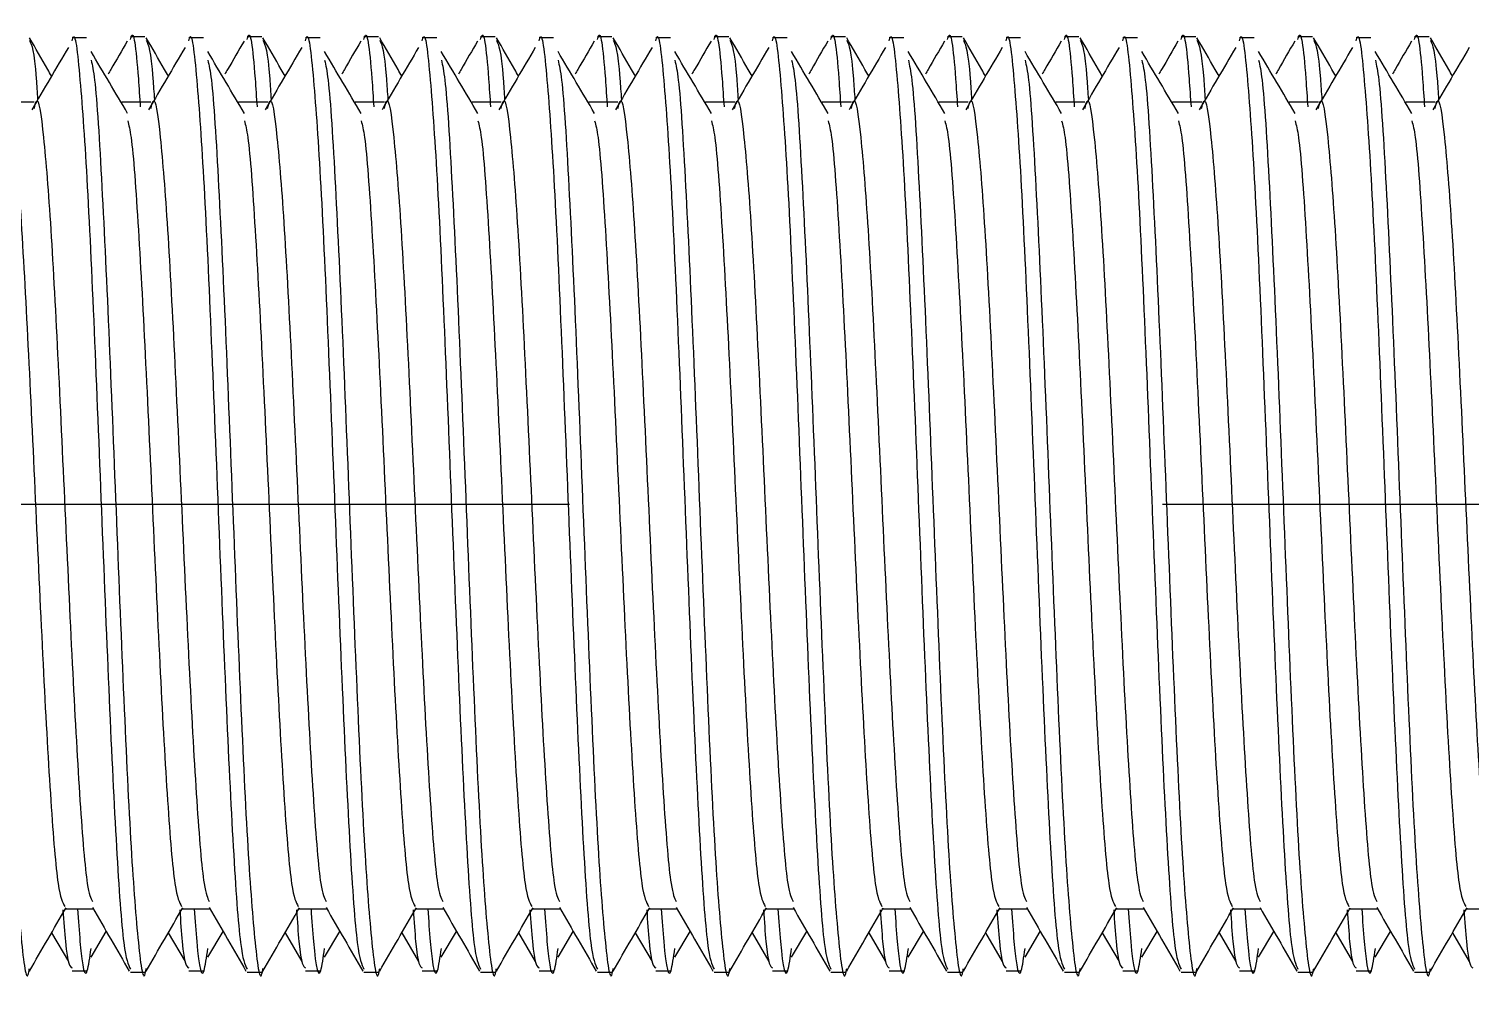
# Model space of a CAD drawing. Header units: millimetres. Extents: x -473 to 6267, y 319 to 3284.
# Drawn here: x 439.57 to 445.74, y 2635.93 to 2640.02 of the extents above; entities that cross this region are included whole.
import ezdxf

# ---------------------------------------------------------------- set-up
doc = ezdxf.new("R2010")
doc.units = ezdxf.units.MM
doc.linetypes.add('CENTERX2', pattern=[20.32, 12.7, -2.54, 2.54, -2.54])
doc.layers.add('3mm', color=7, linetype='Continuous', lineweight=30)
doc.layers.add('中心线层', color=1, linetype='CENTERX2', lineweight=25)

msp = doc.modelspace()

# ---------------------------------------------------------------- linework, layer by layer
at = {"layer": '3mm', "lineweight": 30}
for p, q in [((439.8148, 2639.9781), (439.7523, 2639.9781)), ((440.0648, 2639.9831), (440.0023, 2639.9831)), ((440.3148, 2639.9781), (440.2523, 2639.9781)), ((440.5648, 2639.9831), (440.5023, 2639.9831)), ((440.8148, 2639.9781), (440.7523, 2639.9781)), ((441.0648, 2639.9831), (441.0023, 2639.9831)), ((441.3148, 2639.9781), (441.2523, 2639.9781)), ((441.5648, 2639.9831), (441.5023, 2639.9831)), ((441.8148, 2639.9781), (441.7523, 2639.9781)), ((442.0648, 2639.9831), (442.0023, 2639.9831)), ((442.3148, 2639.9781), (442.2523, 2639.9781)), ((442.5648, 2639.9831), (442.5023, 2639.9831)), ((442.8148, 2639.9781), (442.7523, 2639.9781)), ((443.0648, 2639.9831), (443.0023, 2639.9831)), ((443.3148, 2639.9781), (443.2523, 2639.9781)), ((443.5648, 2639.9831), (443.5023, 2639.9831)), ((443.8148, 2639.9781), (443.7523, 2639.9781)), ((444.0648, 2639.9831), (444.0023, 2639.9831)), ((444.3148, 2639.9781), (444.2523, 2639.9781)), ((444.5648, 2639.9831), (444.5023, 2639.9831)), ((444.8148, 2639.9781), (444.7523, 2639.9781)), ((445.0648, 2639.9831), (445.0023, 2639.9831)), ((445.3148, 2639.9781), (445.2523, 2639.9781)), ((445.5648, 2639.9831), (445.5023, 2639.9831)), ((439.5903, 2639.7025), (439.4653, 2639.7025)), ((440.0903, 2639.7025), (439.9653, 2639.7025)), ((440.5903, 2639.7025), (440.4653, 2639.7025)), ((441.0903, 2639.7025), (440.9653, 2639.7025)), ((441.5903, 2639.7025), (441.4653, 2639.7025)), ((442.0903, 2639.7025), (441.9653, 2639.7025)), ((442.5903, 2639.7025), (442.4653, 2639.7025)), ((443.0903, 2639.7025), (442.9653, 2639.7025)), ((443.5903, 2639.7025), (443.4653, 2639.7025)), ((444.0903, 2639.7025), (443.9653, 2639.7025)), ((444.5903, 2639.7025), (444.4653, 2639.7025)), ((445.0903, 2639.7025), (444.9653, 2639.7025)), ((445.5903, 2639.7025), (445.4653, 2639.7025)), ((439.7212, 2636.2487), (439.8432, 2636.2487)), ((440.2212, 2636.2487), (440.3432, 2636.2487)), ((440.7212, 2636.2487), (440.8432, 2636.2487)), ((441.2212, 2636.2487), (441.3432, 2636.2487)), ((441.7212, 2636.2487), (441.8432, 2636.2487)), ((442.2212, 2636.2487), (442.3432, 2636.2487)), ((442.7212, 2636.2487), (442.8432, 2636.2487)), ((443.2212, 2636.2487), (443.3432, 2636.2487)), ((443.7212, 2636.2487), (443.8432, 2636.2487)), ((444.2212, 2636.2487), (444.3432, 2636.2487)), ((444.7212, 2636.2487), (444.8432, 2636.2487)), ((445.2212, 2636.2487), (445.3432, 2636.2487)), ((445.7212, 2636.2487), (445.8432, 2636.2487)), ((439.6646, 2636.1461), (439.7365, 2636.0236)), ((439.8338, 2636.0415), (439.8992, 2636.152)), ((440.1646, 2636.1461), (440.2365, 2636.0236)), ((440.3338, 2636.0415), (440.3992, 2636.152)), ((440.6646, 2636.1461), (440.7365, 2636.0236)), ((440.8338, 2636.0415), (440.8992, 2636.152)), ((441.1646, 2636.1461), (441.2365, 2636.0236)), ((441.3338, 2636.0415), (441.3992, 2636.152)), ((441.6646, 2636.1461), (441.7365, 2636.0236)), ((441.8338, 2636.0415), (441.8992, 2636.152)), ((442.1646, 2636.1461), (442.2365, 2636.0236)), ((442.3338, 2636.0415), (442.3992, 2636.152)), ((442.6646, 2636.1461), (442.7365, 2636.0236)), ((442.8338, 2636.0415), (442.8992, 2636.152)), ((443.1646, 2636.1461), (443.2365, 2636.0236)), ((443.3338, 2636.0415), (443.3992, 2636.152)), ((443.6646, 2636.1461), (443.7365, 2636.0236)), ((443.8338, 2636.0415), (443.8992, 2636.152)), ((444.1646, 2636.1461), (444.2365, 2636.0236)), ((444.3338, 2636.0415), (444.3992, 2636.152)), ((444.6646, 2636.1461), (444.7365, 2636.0236)), ((444.8338, 2636.0415), (444.8992, 2636.152)), ((445.1646, 2636.1461), (445.2365, 2636.0236)), ((445.3338, 2636.0415), (445.3992, 2636.152)), ((445.6646, 2636.1461), (445.7365, 2636.0236)), ((439.7523, 2635.9831), (439.8148, 2635.9831)), ((440.0023, 2635.9781), (440.0648, 2635.9781)), ((440.2523, 2635.9831), (440.3148, 2635.9831)), ((440.5023, 2635.9781), (440.5648, 2635.9781)), ((440.7523, 2635.9831), (440.8148, 2635.9831)), ((441.0023, 2635.9781), (441.0648, 2635.9781)), ((441.2523, 2635.9831), (441.3148, 2635.9831)), ((441.5023, 2635.9781), (441.5648, 2635.9781)), ((441.7523, 2635.9831), (441.8148, 2635.9831)), ((442.0023, 2635.9781), (442.0648, 2635.9781)), ((442.2523, 2635.9831), (442.3148, 2635.9831)), ((442.5023, 2635.9781), (442.5648, 2635.9781)), ((442.7523, 2635.9831), (442.8148, 2635.9831)), ((443.0023, 2635.9781), (443.0648, 2635.9781)), ((443.2523, 2635.9831), (443.3148, 2635.9831)), ((443.5023, 2635.9781), (443.5648, 2635.9781)), ((443.7523, 2635.9831), (443.8148, 2635.9831)), ((444.0023, 2635.9781), (444.0648, 2635.9781)), ((444.2523, 2635.9831), (444.3148, 2635.9831)), ((444.5023, 2635.9781), (444.5648, 2635.9781)), ((444.7523, 2635.9831), (444.8148, 2635.9831)), ((445.0023, 2635.9781), (445.0648, 2635.9781)), ((445.2523, 2635.9831), (445.3148, 2635.9831)), ((445.5023, 2635.9781), (445.5648, 2635.9781))]:
    msp.add_line(p, q, dxfattribs=at)
for points, knots in [([(439.6646, 2639.8151), (439.6592, 2639.8244), (439.6276, 2639.879), (439.596, 2639.9336), (439.5699, 2639.9788)], [0, 0, 0, 0, 0.171443, 1, 1, 1, 1]), ([(439.57, 2639.968), (439.5797, 2639.9479), (439.5913, 2639.9237), (439.6029, 2639.7447), (439.605, 2639.7135)], [0, 0, 0, 0, 0.825727, 1, 1, 1, 1]), ([(439.7523, 2639.9656), (439.7533, 2639.9697), (439.7646, 2640.0192), (439.7864, 2639.8246), (439.8176, 2639.3818), (439.8489, 2638.6937), (439.8801, 2637.9056), (439.9114, 2637.1243), (439.9426, 2636.4808), (439.9729, 2636.0516), (439.9928, 2636.0103), (440.0023, 2635.9906)], [0, 0, 0, 0, 0.011247, 0.136247, 0.261247, 0.386247, 0.511247, 0.636247, 0.761247, 0.886247, 1, 1, 1, 1]), ([(439.9889, 2639.9642), (439.9655, 2639.9238), (439.9384, 2639.8769), (439.9112, 2639.83), (439.9074, 2639.8234)], [0, 0, 0, 0, 0.860311, 1, 1, 1, 1]), ([(440.0023, 2639.9706), (440.0033, 2639.9746), (440.0146, 2640.0235), (440.0287, 2639.9234), (440.0419, 2639.7239), (440.0446, 2639.6824)], [0, 0, 0, 0, 0.066509, 0.8056956, 1, 1, 1, 1]), ([(440.1646, 2639.8151), (440.1592, 2639.8244), (440.1276, 2639.879), (440.096, 2639.9336), (440.0699, 2639.9788)], [0, 0, 0, 0, 0.171443, 1, 1, 1, 1]), ([(440.07, 2639.968), (440.0797, 2639.9479), (440.0913, 2639.9237), (440.1029, 2639.7447), (440.105, 2639.7135)], [0, 0, 0, 0, 0.825727, 1, 1, 1, 1]), ([(440.2523, 2639.9656), (440.2533, 2639.9697), (440.2646, 2640.0192), (440.2864, 2639.8246), (440.3176, 2639.3818), (440.3489, 2638.6937), (440.3801, 2637.9056), (440.4114, 2637.1243), (440.4426, 2636.4808), (440.4729, 2636.0516), (440.4928, 2636.0103), (440.5023, 2635.9906)], [0, 0, 0, 0, 0.011247, 0.136247, 0.261247, 0.386247, 0.511247, 0.636247, 0.761247, 0.886247, 1, 1, 1, 1]), ([(440.4889, 2639.9642), (440.4655, 2639.9238), (440.4384, 2639.8769), (440.4112, 2639.83), (440.4074, 2639.8234)], [0, 0, 0, 0, 0.8603109, 1, 1, 1, 1]), ([(440.5023, 2639.9706), (440.5033, 2639.9746), (440.5146, 2640.0235), (440.5287, 2639.9234), (440.5419, 2639.7239), (440.5446, 2639.6824)], [0, 0, 0, 0, 0.066509, 0.805696, 1, 1, 1, 1]), ([(440.6646, 2639.8151), (440.6592, 2639.8244), (440.6276, 2639.879), (440.596, 2639.9336), (440.5699, 2639.9788)], [0, 0, 0, 0, 0.171443, 1, 1, 1, 1]), ([(440.57, 2639.968), (440.5797, 2639.9479), (440.5913, 2639.9237), (440.6029, 2639.7447), (440.605, 2639.7135)], [0, 0, 0, 0, 0.825727, 1, 1, 1, 1]), ([(440.7523, 2639.9656), (440.7533, 2639.9697), (440.7646, 2640.0192), (440.7864, 2639.8246), (440.8176, 2639.3818), (440.8489, 2638.6937), (440.8801, 2637.9056), (440.9114, 2637.1243), (440.9426, 2636.4808), (440.9729, 2636.0516), (440.9928, 2636.0103), (441.0023, 2635.9906)], [0, 0, 0, 0, 0.011247, 0.136247, 0.261247, 0.386247, 0.511247, 0.636247, 0.761247, 0.886247, 1, 1, 1, 1]), ([(440.9889, 2639.9642), (440.9655, 2639.9238), (440.9384, 2639.8769), (440.9112, 2639.83), (440.9074, 2639.8234)], [0, 0, 0, 0, 0.860311, 1, 1, 1, 1]), ([(441.0023, 2639.9706), (441.0033, 2639.9746), (441.0146, 2640.0235), (441.0287, 2639.9234), (441.0419, 2639.7239), (441.0446, 2639.6824)], [0, 0, 0, 0, 0.066509, 0.805696, 1, 1, 1, 1]), ([(441.1646, 2639.8151), (441.1592, 2639.8244), (441.1276, 2639.879), (441.096, 2639.9336), (441.0699, 2639.9788)], [0, 0, 0, 0, 0.171443, 1, 1, 1, 1]), ([(441.07, 2639.968), (441.0797, 2639.9479), (441.0913, 2639.9237), (441.1029, 2639.7447), (441.105, 2639.7135)], [0, 0, 0, 0, 0.825727, 1, 1, 1, 1]), ([(441.2523, 2639.9656), (441.2533, 2639.9697), (441.2646, 2640.0192), (441.2864, 2639.8246), (441.3176, 2639.3818), (441.3489, 2638.6937), (441.3801, 2637.9056), (441.4114, 2637.1243), (441.4426, 2636.4808), (441.4729, 2636.0516), (441.4928, 2636.0103), (441.5023, 2635.9906)], [0, 0, 0, 0, 0.011247, 0.136247, 0.261247, 0.386247, 0.511247, 0.636247, 0.761247, 0.886247, 1, 1, 1, 1]), ([(441.4889, 2639.9642), (441.4655, 2639.9238), (441.4384, 2639.8769), (441.4112, 2639.83), (441.4074, 2639.8234)], [0, 0, 0, 0, 0.860311, 1, 1, 1, 1]), ([(441.5023, 2639.9706), (441.5033, 2639.9746), (441.5146, 2640.0235), (441.5287, 2639.9234), (441.5419, 2639.7239), (441.5446, 2639.6824)], [0, 0, 0, 0, 0.066509, 0.805696, 1, 1, 1, 1]), ([(441.6646, 2639.8151), (441.6592, 2639.8244), (441.6276, 2639.879), (441.596, 2639.9336), (441.5699, 2639.9788)], [0, 0, 0, 0, 0.1714435, 1, 1, 1, 1]), ([(441.57, 2639.968), (441.5797, 2639.9479), (441.5913, 2639.9237), (441.6029, 2639.7447), (441.605, 2639.7135)], [0, 0, 0, 0, 0.825727, 1, 1, 1, 1]), ([(441.7523, 2639.9656), (441.7533, 2639.9697), (441.7646, 2640.0192), (441.7864, 2639.8246), (441.8176, 2639.3818), (441.8489, 2638.6937), (441.8801, 2637.9056), (441.9114, 2637.1243), (441.9426, 2636.4808), (441.9729, 2636.0516), (441.9928, 2636.0103), (442.0023, 2635.9906)], [0, 0, 0, 0, 0.011247, 0.136247, 0.261247, 0.386247, 0.511247, 0.636247, 0.761247, 0.886247, 1, 1, 1, 1]), ([(441.9889, 2639.9642), (441.9655, 2639.9238), (441.9384, 2639.8769), (441.9112, 2639.83), (441.9074, 2639.8234)], [0, 0, 0, 0, 0.860311, 1, 1, 1, 1]), ([(442.0023, 2639.9706), (442.0033, 2639.9746), (442.0146, 2640.0235), (442.0287, 2639.9234), (442.0419, 2639.7239), (442.0446, 2639.6824)], [0, 0, 0, 0, 0.066509, 0.805696, 1, 1, 1, 1]), ([(442.1646, 2639.8151), (442.1592, 2639.8244), (442.1276, 2639.879), (442.096, 2639.9336), (442.0699, 2639.9788)], [0, 0, 0, 0, 0.1714435, 1, 1, 1, 1]), ([(442.07, 2639.968), (442.0797, 2639.9479), (442.0913, 2639.9237), (442.1029, 2639.7447), (442.105, 2639.7135)], [0, 0, 0, 0, 0.825727, 1, 1, 1, 1]), ([(442.2523, 2639.9656), (442.2533, 2639.9697), (442.2646, 2640.0192), (442.2864, 2639.8246), (442.3176, 2639.3818), (442.3489, 2638.6937), (442.3801, 2637.9056), (442.4114, 2637.1243), (442.4426, 2636.4808), (442.4729, 2636.0516), (442.4928, 2636.0103), (442.5023, 2635.9906)], [0, 0, 0, 0, 0.011247, 0.136247, 0.261247, 0.386247, 0.511247, 0.636247, 0.761247, 0.886247, 1, 1, 1, 1]), ([(442.4889, 2639.9642), (442.4655, 2639.9238), (442.4384, 2639.8769), (442.4112, 2639.83), (442.4074, 2639.8234)], [0, 0, 0, 0, 0.860311, 1, 1, 1, 1]), ([(442.5023, 2639.9706), (442.5033, 2639.9746), (442.5146, 2640.0235), (442.5287, 2639.9234), (442.5419, 2639.7239), (442.5446, 2639.6824)], [0, 0, 0, 0, 0.066509, 0.805696, 1, 1, 1, 1]), ([(442.6646, 2639.8151), (442.6592, 2639.8244), (442.6276, 2639.879), (442.596, 2639.9336), (442.5699, 2639.9788)], [0, 0, 0, 0, 0.1714435, 1, 1, 1, 1]), ([(442.57, 2639.968), (442.5797, 2639.9479), (442.5913, 2639.9237), (442.6029, 2639.7447), (442.605, 2639.7135)], [0, 0, 0, 0, 0.825727, 1, 1, 1, 1]), ([(442.7523, 2639.9656), (442.7533, 2639.9697), (442.7646, 2640.0192), (442.7864, 2639.8246), (442.8176, 2639.3818), (442.8489, 2638.6937), (442.8801, 2637.9056), (442.9114, 2637.1243), (442.9426, 2636.4808), (442.9729, 2636.0516), (442.9928, 2636.0103), (443.0023, 2635.9906)], [0, 0, 0, 0, 0.011247, 0.136247, 0.261247, 0.386247, 0.511247, 0.636247, 0.761247, 0.886247, 1, 1, 1, 1]), ([(442.9889, 2639.9642), (442.9655, 2639.9238), (442.9384, 2639.8769), (442.9112, 2639.83), (442.9074, 2639.8234)], [0, 0, 0, 0, 0.860311, 1, 1, 1, 1]), ([(443.0023, 2639.9706), (443.0033, 2639.9746), (443.0146, 2640.0235), (443.0287, 2639.9234), (443.0419, 2639.7239), (443.0446, 2639.6824)], [0, 0, 0, 0, 0.066509, 0.805696, 1, 1, 1, 1]), ([(443.1646, 2639.8151), (443.1592, 2639.8244), (443.1276, 2639.879), (443.096, 2639.9336), (443.0699, 2639.9788)], [0, 0, 0, 0, 0.171443, 1, 1, 1, 1]), ([(443.07, 2639.968), (443.0797, 2639.9479), (443.0913, 2639.9237), (443.1029, 2639.7447), (443.105, 2639.7135)], [0, 0, 0, 0, 0.825727, 1, 1, 1, 1]), ([(443.2523, 2639.9656), (443.2533, 2639.9697), (443.2646, 2640.0192), (443.2864, 2639.8246), (443.3176, 2639.3818), (443.3489, 2638.6937), (443.3801, 2637.9056), (443.4114, 2637.1243), (443.4426, 2636.4808), (443.4729, 2636.0516), (443.4928, 2636.0103), (443.5023, 2635.9906)], [0, 0, 0, 0, 0.011247, 0.136247, 0.261247, 0.386247, 0.511247, 0.636247, 0.761247, 0.886247, 1, 1, 1, 1]), ([(443.4889, 2639.9642), (443.4655, 2639.9238), (443.4384, 2639.8769), (443.4112, 2639.83), (443.4074, 2639.8234)], [0, 0, 0, 0, 0.860311, 1, 1, 1, 1]), ([(443.5023, 2639.9706), (443.5033, 2639.9746), (443.5146, 2640.0235), (443.5287, 2639.9234), (443.5419, 2639.7239), (443.5446, 2639.6824)], [0, 0, 0, 0, 0.066509, 0.805696, 1, 1, 1, 1]), ([(443.6646, 2639.8151), (443.6592, 2639.8244), (443.6276, 2639.879), (443.596, 2639.9336), (443.5699, 2639.9788)], [0, 0, 0, 0, 0.1714435, 1, 1, 1, 1]), ([(443.57, 2639.968), (443.5797, 2639.9479), (443.5913, 2639.9237), (443.6029, 2639.7447), (443.605, 2639.7135)], [0, 0, 0, 0, 0.825727, 1, 1, 1, 1]), ([(443.7523, 2639.9656), (443.7533, 2639.9697), (443.7646, 2640.0192), (443.7864, 2639.8246), (443.8176, 2639.3818), (443.8489, 2638.6937), (443.8801, 2637.9056), (443.9114, 2637.1243), (443.9426, 2636.4808), (443.9729, 2636.0516), (443.9928, 2636.0103), (444.0023, 2635.9906)], [0, 0, 0, 0, 0.011247, 0.136247, 0.261247, 0.386247, 0.511247, 0.636247, 0.761247, 0.886247, 1, 1, 1, 1]), ([(443.9889, 2639.9642), (443.9655, 2639.9238), (443.9384, 2639.8769), (443.9112, 2639.83), (443.9074, 2639.8234)], [0, 0, 0, 0, 0.8603109, 1, 1, 1, 1]), ([(444.0023, 2639.9706), (444.0033, 2639.9746), (444.0146, 2640.0235), (444.0287, 2639.9234), (444.0419, 2639.7239), (444.0446, 2639.6824)], [0, 0, 0, 0, 0.066509, 0.805696, 1, 1, 1, 1]), ([(444.1646, 2639.8151), (444.1592, 2639.8244), (444.1276, 2639.879), (444.096, 2639.9336), (444.0699, 2639.9788)], [0, 0, 0, 0, 0.171443, 1, 1, 1, 1]), ([(444.07, 2639.968), (444.0797, 2639.9479), (444.0913, 2639.9237), (444.1029, 2639.7447), (444.105, 2639.7135)], [0, 0, 0, 0, 0.825727, 1, 1, 1, 1]), ([(444.2523, 2639.9656), (444.2533, 2639.9697), (444.2646, 2640.0192), (444.2864, 2639.8246), (444.3176, 2639.3818), (444.3489, 2638.6937), (444.3801, 2637.9056), (444.4114, 2637.1243), (444.4426, 2636.4808), (444.4729, 2636.0516), (444.4928, 2636.0103), (444.5023, 2635.9906)], [0, 0, 0, 0, 0.011247, 0.136247, 0.261247, 0.386247, 0.511247, 0.636247, 0.761247, 0.886247, 1, 1, 1, 1]), ([(444.4889, 2639.9642), (444.4655, 2639.9238), (444.4384, 2639.8769), (444.4112, 2639.83), (444.4074, 2639.8234)], [0, 0, 0, 0, 0.860311, 1, 1, 1, 1]), ([(444.5023, 2639.9706), (444.5033, 2639.9746), (444.5146, 2640.0235), (444.5287, 2639.9234), (444.5419, 2639.7239), (444.5446, 2639.6824)], [0, 0, 0, 0, 0.066509, 0.805696, 1, 1, 1, 1]), ([(444.6646, 2639.8151), (444.6592, 2639.8244), (444.6276, 2639.879), (444.596, 2639.9336), (444.5699, 2639.9788)], [0, 0, 0, 0, 0.171443, 1, 1, 1, 1]), ([(444.57, 2639.968), (444.5797, 2639.9479), (444.5913, 2639.9237), (444.6029, 2639.7447), (444.605, 2639.7135)], [0, 0, 0, 0, 0.825727, 1, 1, 1, 1]), ([(444.7523, 2639.9656), (444.7533, 2639.9697), (444.7646, 2640.0192), (444.7864, 2639.8246), (444.8176, 2639.3818), (444.8489, 2638.6937), (444.8801, 2637.9056), (444.9114, 2637.1243), (444.9426, 2636.4808), (444.9729, 2636.0516), (444.9928, 2636.0103), (445.0023, 2635.9906)], [0, 0, 0, 0, 0.011247, 0.136247, 0.261247, 0.386247, 0.511247, 0.636247, 0.761247, 0.886247, 1, 1, 1, 1]), ([(444.9889, 2639.9642), (444.9655, 2639.9238), (444.9384, 2639.8769), (444.9112, 2639.83), (444.9074, 2639.8234)], [0, 0, 0, 0, 0.8603109, 1, 1, 1, 1]), ([(445.0023, 2639.9706), (445.0033, 2639.9746), (445.0146, 2640.0235), (445.0287, 2639.9234), (445.0419, 2639.7239), (445.0446, 2639.6824)], [0, 0, 0, 0, 0.066509, 0.805696, 1, 1, 1, 1]), ([(445.1646, 2639.8151), (445.1592, 2639.8244), (445.1276, 2639.879), (445.096, 2639.9336), (445.0699, 2639.9788)], [0, 0, 0, 0, 0.171443, 1, 1, 1, 1]), ([(445.07, 2639.968), (445.0797, 2639.9479), (445.0913, 2639.9237), (445.1029, 2639.7447), (445.105, 2639.7135)], [0, 0, 0, 0, 0.825727, 1, 1, 1, 1]), ([(445.2523, 2639.9656), (445.2533, 2639.9697), (445.2646, 2640.0192), (445.2864, 2639.8246), (445.3176, 2639.3818), (445.3489, 2638.6937), (445.3801, 2637.9056), (445.4114, 2637.1243), (445.4426, 2636.4808), (445.4729, 2636.0516), (445.4928, 2636.0103), (445.5023, 2635.9906)], [0, 0, 0, 0, 0.011247, 0.136247, 0.261247, 0.386247, 0.511247, 0.636247, 0.761247, 0.886247, 1, 1, 1, 1]), ([(445.4889, 2639.9642), (445.4655, 2639.9238), (445.4384, 2639.8769), (445.4112, 2639.83), (445.4074, 2639.8234)], [0, 0, 0, 0, 0.860311, 1, 1, 1, 1]), ([(445.5023, 2639.9706), (445.5033, 2639.9746), (445.5146, 2640.0235), (445.5287, 2639.9234), (445.5419, 2639.7239), (445.5446, 2639.6824)], [0, 0, 0, 0, 0.066509, 0.805696, 1, 1, 1, 1]), ([(445.6646, 2639.8151), (445.6592, 2639.8244), (445.6276, 2639.879), (445.596, 2639.9336), (445.5699, 2639.9788)], [0, 0, 0, 0, 0.171443, 1, 1, 1, 1]), ([(445.57, 2639.968), (445.5797, 2639.9479), (445.5913, 2639.9237), (445.6029, 2639.7447), (445.605, 2639.7135)], [0, 0, 0, 0, 0.825727, 1, 1, 1, 1]), ([(439.7365, 2639.9376), (439.7104, 2639.8931), (439.6582, 2639.8041), (439.606, 2639.7152), (439.5799, 2639.6708)], [0, 0, 0, 0, 0.500014, 1, 1, 1, 1]), ([(439.9904, 2639.6551), (439.9643, 2639.6992), (439.9121, 2639.7873), (439.8599, 2639.8755), (439.8338, 2639.9197)], [0, 0, 0, 0, 0.499988, 1, 1, 1, 1]), ([(440.2365, 2639.9376), (440.2104, 2639.8931), (440.1582, 2639.8041), (440.106, 2639.7152), (440.0799, 2639.6708)], [0, 0, 0, 0, 0.500014, 1, 1, 1, 1]), ([(440.4904, 2639.6551), (440.4643, 2639.6992), (440.4121, 2639.7873), (440.3599, 2639.8755), (440.3338, 2639.9197)], [0, 0, 0, 0, 0.499988, 1, 1, 1, 1]), ([(440.7365, 2639.9376), (440.7104, 2639.8931), (440.6582, 2639.8041), (440.606, 2639.7152), (440.5799, 2639.6708)], [0, 0, 0, 0, 0.500014, 1, 1, 1, 1]), ([(440.9904, 2639.6551), (440.9643, 2639.6992), (440.9121, 2639.7873), (440.8599, 2639.8755), (440.8338, 2639.9197)], [0, 0, 0, 0, 0.499988, 1, 1, 1, 1]), ([(441.2365, 2639.9376), (441.2104, 2639.8931), (441.1582, 2639.8041), (441.106, 2639.7152), (441.0799, 2639.6708)], [0, 0, 0, 0, 0.500014, 1, 1, 1, 1]), ([(441.4904, 2639.6551), (441.4643, 2639.6992), (441.4121, 2639.7873), (441.3599, 2639.8755), (441.3338, 2639.9197)], [0, 0, 0, 0, 0.499988, 1, 1, 1, 1]), ([(441.7365, 2639.9376), (441.7104, 2639.8931), (441.6582, 2639.8041), (441.606, 2639.7152), (441.5799, 2639.6708)], [0, 0, 0, 0, 0.500014, 1, 1, 1, 1]), ([(441.9904, 2639.6551), (441.9643, 2639.6992), (441.9121, 2639.7873), (441.8599, 2639.8755), (441.8338, 2639.9197)], [0, 0, 0, 0, 0.499988, 1, 1, 1, 1]), ([(442.2365, 2639.9376), (442.2104, 2639.8931), (442.1582, 2639.8041), (442.106, 2639.7152), (442.0799, 2639.6708)], [0, 0, 0, 0, 0.500014, 1, 1, 1, 1]), ([(442.4904, 2639.6551), (442.4643, 2639.6992), (442.4121, 2639.7873), (442.3599, 2639.8755), (442.3338, 2639.9197)], [0, 0, 0, 0, 0.499988, 1, 1, 1, 1]), ([(442.7365, 2639.9376), (442.7104, 2639.8931), (442.6582, 2639.8041), (442.606, 2639.7152), (442.5799, 2639.6708)], [0, 0, 0, 0, 0.500014, 1, 1, 1, 1]), ([(442.9904, 2639.6551), (442.9643, 2639.6992), (442.9121, 2639.7873), (442.8599, 2639.8755), (442.8338, 2639.9197)], [0, 0, 0, 0, 0.499988, 1, 1, 1, 1]), ([(443.2365, 2639.9376), (443.2104, 2639.8931), (443.1582, 2639.8041), (443.106, 2639.7152), (443.0799, 2639.6708)], [0, 0, 0, 0, 0.500014, 1, 1, 1, 1]), ([(443.4904, 2639.6551), (443.4643, 2639.6992), (443.4121, 2639.7873), (443.3599, 2639.8755), (443.3338, 2639.9197)], [0, 0, 0, 0, 0.499988, 1, 1, 1, 1]), ([(443.7365, 2639.9376), (443.7104, 2639.8931), (443.6582, 2639.8041), (443.606, 2639.7152), (443.5799, 2639.6708)], [0, 0, 0, 0, 0.500014, 1, 1, 1, 1]), ([(443.9904, 2639.6551), (443.9643, 2639.6992), (443.9121, 2639.7873), (443.8599, 2639.8755), (443.8338, 2639.9197)], [0, 0, 0, 0, 0.499988, 1, 1, 1, 1]), ([(444.2365, 2639.9376), (444.2104, 2639.8931), (444.1582, 2639.8041), (444.106, 2639.7152), (444.0799, 2639.6708)], [0, 0, 0, 0, 0.500014, 1, 1, 1, 1]), ([(444.4904, 2639.6551), (444.4643, 2639.6992), (444.4121, 2639.7873), (444.3599, 2639.8755), (444.3338, 2639.9197)], [0, 0, 0, 0, 0.499988, 1, 1, 1, 1]), ([(444.7365, 2639.9376), (444.7104, 2639.8931), (444.6582, 2639.8041), (444.606, 2639.7152), (444.5799, 2639.6708)], [0, 0, 0, 0, 0.500014, 1, 1, 1, 1]), ([(444.9904, 2639.6551), (444.9643, 2639.6992), (444.9121, 2639.7873), (444.8599, 2639.8755), (444.8338, 2639.9197)], [0, 0, 0, 0, 0.499988, 1, 1, 1, 1]), ([(445.2365, 2639.9376), (445.2104, 2639.8931), (445.1582, 2639.8041), (445.106, 2639.7152), (445.0799, 2639.6708)], [0, 0, 0, 0, 0.500014, 1, 1, 1, 1]), ([(445.4904, 2639.6551), (445.4643, 2639.6992), (445.4121, 2639.7873), (445.3599, 2639.8755), (445.3338, 2639.9197)], [0, 0, 0, 0, 0.499988, 1, 1, 1, 1]), ([(445.7365, 2639.9376), (445.7104, 2639.8931), (445.6582, 2639.8041), (445.606, 2639.7152), (445.5799, 2639.6708)], [0, 0, 0, 0, 0.500014, 1, 1, 1, 1]), ([(439.3341, 2639.8821), (439.3391, 2639.8602), (439.3544, 2639.792), (439.3801, 2639.3662), (439.4114, 2638.6981), (439.4426, 2637.9038), (439.4739, 2637.1273), (439.5051, 2636.4707), (439.5364, 2636.0758), (439.558, 2635.9204), (439.5692, 2635.9883), (439.57, 2635.9932)], [0, 0, 0, 0, 0.0625368, 0.1949992, 0.3274616, 0.4599241, 0.5923865, 0.7248489, 0.8573113, 0.9897738, 1, 1, 1, 1]), ([(439.8341, 2639.8821), (439.8391, 2639.8602), (439.8544, 2639.792), (439.8801, 2639.3662), (439.9114, 2638.6981), (439.9426, 2637.9038), (439.9739, 2637.1273), (440.0051, 2636.4707), (440.0364, 2636.0758), (440.058, 2635.9204), (440.0692, 2635.9883), (440.07, 2635.9932)], [0, 0, 0, 0, 0.062537, 0.194999, 0.327462, 0.459924, 0.592386, 0.724849, 0.857311, 0.989774, 1, 1, 1, 1]), ([(440.3341, 2639.8821), (440.3391, 2639.8602), (440.3544, 2639.792), (440.3801, 2639.3662), (440.4114, 2638.6981), (440.4426, 2637.9038), (440.4739, 2637.1273), (440.5051, 2636.4707), (440.5364, 2636.0758), (440.558, 2635.9204), (440.5692, 2635.9883), (440.57, 2635.9932)], [0, 0, 0, 0, 0.062537, 0.194999, 0.327462, 0.459924, 0.592386, 0.724849, 0.857311, 0.989774, 1, 1, 1, 1]), ([(440.8341, 2639.8821), (440.8391, 2639.8602), (440.8544, 2639.792), (440.8801, 2639.3662), (440.9114, 2638.6981), (440.9426, 2637.9038), (440.9739, 2637.1273), (441.0051, 2636.4707), (441.0364, 2636.0758), (441.058, 2635.9204), (441.0692, 2635.9883), (441.07, 2635.9932)], [0, 0, 0, 0, 0.062537, 0.194999, 0.327462, 0.459924, 0.592386, 0.724849, 0.857311, 0.989774, 1, 1, 1, 1]), ([(441.3341, 2639.8821), (441.3391, 2639.8602), (441.3544, 2639.792), (441.3801, 2639.3662), (441.4114, 2638.6981), (441.4426, 2637.9038), (441.4739, 2637.1273), (441.5051, 2636.4707), (441.5364, 2636.0758), (441.558, 2635.9204), (441.5692, 2635.9883), (441.57, 2635.9932)], [0, 0, 0, 0, 0.062537, 0.194999, 0.327462, 0.459924, 0.592386, 0.724849, 0.857311, 0.989774, 1, 1, 1, 1]), ([(441.8341, 2639.8821), (441.8391, 2639.8602), (441.8544, 2639.792), (441.8801, 2639.3662), (441.9114, 2638.6981), (441.9426, 2637.9038), (441.9739, 2637.1273), (442.0051, 2636.4707), (442.0364, 2636.0758), (442.058, 2635.9204), (442.0692, 2635.9883), (442.07, 2635.9932)], [0, 0, 0, 0, 0.062537, 0.194999, 0.327462, 0.459924, 0.592386, 0.724849, 0.857311, 0.989774, 1, 1, 1, 1]), ([(442.3341, 2639.8821), (442.3391, 2639.8602), (442.3544, 2639.792), (442.3801, 2639.3662), (442.4114, 2638.6981), (442.4426, 2637.9038), (442.4739, 2637.1273), (442.5051, 2636.4707), (442.5364, 2636.0758), (442.558, 2635.9204), (442.5692, 2635.9883), (442.57, 2635.9932)], [0, 0, 0, 0, 0.062537, 0.194999, 0.327462, 0.459924, 0.592386, 0.724849, 0.857311, 0.989774, 1, 1, 1, 1]), ([(442.8341, 2639.8821), (442.8391, 2639.8602), (442.8544, 2639.792), (442.8801, 2639.3662), (442.9114, 2638.6981), (442.9426, 2637.9038), (442.9739, 2637.1273), (443.0051, 2636.4707), (443.0364, 2636.0758), (443.058, 2635.9204), (443.0692, 2635.9883), (443.07, 2635.9932)], [0, 0, 0, 0, 0.062537, 0.194999, 0.327462, 0.459924, 0.592386, 0.724849, 0.857311, 0.989774, 1, 1, 1, 1]), ([(443.3341, 2639.8821), (443.3391, 2639.8602), (443.3544, 2639.792), (443.3801, 2639.3662), (443.4114, 2638.6981), (443.4426, 2637.9038), (443.4739, 2637.1273), (443.5051, 2636.4707), (443.5364, 2636.0758), (443.558, 2635.9204), (443.5692, 2635.9883), (443.57, 2635.9932)], [0, 0, 0, 0, 0.062537, 0.194999, 0.327462, 0.459924, 0.592386, 0.724849, 0.857311, 0.989774, 1, 1, 1, 1]), ([(443.8341, 2639.8821), (443.8391, 2639.8602), (443.8544, 2639.792), (443.8801, 2639.3662), (443.9114, 2638.6981), (443.9426, 2637.9038), (443.9739, 2637.1273), (444.0051, 2636.4707), (444.0364, 2636.0758), (444.058, 2635.9204), (444.0692, 2635.9883), (444.07, 2635.9932)], [0, 0, 0, 0, 0.062537, 0.194999, 0.327462, 0.459924, 0.592386, 0.724849, 0.857311, 0.989774, 1, 1, 1, 1]), ([(444.3341, 2639.8821), (444.3391, 2639.8602), (444.3544, 2639.792), (444.3801, 2639.3662), (444.4114, 2638.6981), (444.4426, 2637.9038), (444.4739, 2637.1273), (444.5051, 2636.4707), (444.5364, 2636.0758), (444.558, 2635.9204), (444.5692, 2635.9883), (444.57, 2635.9932)], [0, 0, 0, 0, 0.062537, 0.194999, 0.327462, 0.459924, 0.592386, 0.724849, 0.857311, 0.989774, 1, 1, 1, 1]), ([(444.8341, 2639.8821), (444.8391, 2639.8602), (444.8544, 2639.792), (444.8801, 2639.3662), (444.9114, 2638.6981), (444.9426, 2637.9038), (444.9739, 2637.1273), (445.0051, 2636.4707), (445.0364, 2636.0758), (445.058, 2635.9204), (445.0692, 2635.9883), (445.07, 2635.9932)], [0, 0, 0, 0, 0.062537, 0.194999, 0.327462, 0.459924, 0.592386, 0.724849, 0.857311, 0.989774, 1, 1, 1, 1]), ([(445.3341, 2639.8821), (445.3391, 2639.8602), (445.3544, 2639.792), (445.3801, 2639.3662), (445.4114, 2638.6981), (445.4426, 2637.9038), (445.4739, 2637.1273), (445.5051, 2636.4707), (445.5364, 2636.0758), (445.558, 2635.9204), (445.5692, 2635.9883), (445.57, 2635.9932)], [0, 0, 0, 0, 0.062537, 0.194999, 0.327462, 0.459924, 0.592386, 0.724849, 0.857311, 0.989774, 1, 1, 1, 1]), ([(439.5901, 2639.6759), (439.593, 2639.6885), (439.6064, 2639.7456), (439.6301, 2639.5797), (439.6614, 2639.1906), (439.6926, 2638.5972), (439.7239, 2637.9154), (439.7551, 2637.2394), (439.7864, 2636.6852), (439.8148, 2636.3301), (439.8327, 2636.2946), (439.8403, 2636.2796)], [0, 0, 0, 0, 0.0352624, 0.1601688, 0.2850752, 0.4099817, 0.5348881, 0.6597945, 0.7847009, 0.9096073, 1, 1, 1, 1]), ([(440.0901, 2639.6759), (440.093, 2639.6885), (440.1064, 2639.7456), (440.1301, 2639.5797), (440.1614, 2639.1906), (440.1926, 2638.5972), (440.2239, 2637.9154), (440.2551, 2637.2394), (440.2864, 2636.6852), (440.3148, 2636.3301), (440.3327, 2636.2946), (440.3403, 2636.2796)], [0, 0, 0, 0, 0.035262, 0.160169, 0.285075, 0.409982, 0.534888, 0.659794, 0.784701, 0.909607, 1, 1, 1, 1]), ([(440.5901, 2639.6759), (440.593, 2639.6885), (440.6064, 2639.7456), (440.6301, 2639.5797), (440.6614, 2639.1906), (440.6926, 2638.5972), (440.7239, 2637.9154), (440.7551, 2637.2394), (440.7864, 2636.6852), (440.8148, 2636.3301), (440.8327, 2636.2946), (440.8403, 2636.2796)], [0, 0, 0, 0, 0.035262, 0.160169, 0.285075, 0.409982, 0.534888, 0.659794, 0.784701, 0.909607, 1, 1, 1, 1]), ([(441.0901, 2639.6759), (441.093, 2639.6885), (441.1064, 2639.7456), (441.1301, 2639.5797), (441.1614, 2639.1906), (441.1926, 2638.5972), (441.2239, 2637.9154), (441.2551, 2637.2394), (441.2864, 2636.6852), (441.3148, 2636.3301), (441.3327, 2636.2946), (441.3403, 2636.2796)], [0, 0, 0, 0, 0.035262, 0.160169, 0.285075, 0.409982, 0.534888, 0.659794, 0.784701, 0.909607, 1, 1, 1, 1]), ([(441.5901, 2639.6759), (441.593, 2639.6885), (441.6064, 2639.7456), (441.6301, 2639.5797), (441.6614, 2639.1906), (441.6926, 2638.5972), (441.7239, 2637.9154), (441.7551, 2637.2394), (441.7864, 2636.6852), (441.8148, 2636.3301), (441.8327, 2636.2946), (441.8403, 2636.2796)], [0, 0, 0, 0, 0.035262, 0.160169, 0.285075, 0.409982, 0.534888, 0.659794, 0.784701, 0.909607, 1, 1, 1, 1]), ([(442.0901, 2639.6759), (442.093, 2639.6885), (442.1064, 2639.7456), (442.1301, 2639.5797), (442.1614, 2639.1906), (442.1926, 2638.5972), (442.2239, 2637.9154), (442.2551, 2637.2394), (442.2864, 2636.6852), (442.3148, 2636.3301), (442.3327, 2636.2946), (442.3403, 2636.2796)], [0, 0, 0, 0, 0.035262, 0.160169, 0.285075, 0.409982, 0.534888, 0.659794, 0.784701, 0.909607, 1, 1, 1, 1]), ([(442.5901, 2639.6759), (442.593, 2639.6885), (442.6064, 2639.7456), (442.6301, 2639.5797), (442.6614, 2639.1906), (442.6926, 2638.5972), (442.7239, 2637.9154), (442.7551, 2637.2394), (442.7864, 2636.6852), (442.8148, 2636.3301), (442.8327, 2636.2946), (442.8403, 2636.2796)], [0, 0, 0, 0, 0.035262, 0.160169, 0.285075, 0.409982, 0.534888, 0.659794, 0.784701, 0.909607, 1, 1, 1, 1]), ([(443.0901, 2639.6759), (443.093, 2639.6885), (443.1064, 2639.7456), (443.1301, 2639.5797), (443.1614, 2639.1906), (443.1926, 2638.5972), (443.2239, 2637.9154), (443.2551, 2637.2394), (443.2864, 2636.6852), (443.3148, 2636.3301), (443.3327, 2636.2946), (443.3403, 2636.2796)], [0, 0, 0, 0, 0.035262, 0.160169, 0.285075, 0.409982, 0.534888, 0.659794, 0.784701, 0.909607, 1, 1, 1, 1]), ([(443.5901, 2639.6759), (443.593, 2639.6885), (443.6064, 2639.7456), (443.6301, 2639.5797), (443.6614, 2639.1906), (443.6926, 2638.5972), (443.7239, 2637.9154), (443.7551, 2637.2394), (443.7864, 2636.6852), (443.8148, 2636.3301), (443.8327, 2636.2946), (443.8403, 2636.2796)], [0, 0, 0, 0, 0.035262, 0.160169, 0.285075, 0.409982, 0.534888, 0.659794, 0.784701, 0.909607, 1, 1, 1, 1]), ([(444.0901, 2639.6759), (444.093, 2639.6885), (444.1064, 2639.7456), (444.1301, 2639.5797), (444.1614, 2639.1906), (444.1926, 2638.5972), (444.2239, 2637.9154), (444.2551, 2637.2394), (444.2864, 2636.6852), (444.3148, 2636.3301), (444.3327, 2636.2946), (444.3403, 2636.2796)], [0, 0, 0, 0, 0.035262, 0.160169, 0.285075, 0.409982, 0.534888, 0.659794, 0.784701, 0.909607, 1, 1, 1, 1]), ([(444.5901, 2639.6759), (444.593, 2639.6885), (444.6064, 2639.7456), (444.6301, 2639.5797), (444.6614, 2639.1906), (444.6926, 2638.5972), (444.7239, 2637.9154), (444.7551, 2637.2394), (444.7864, 2636.6852), (444.8148, 2636.3301), (444.8327, 2636.2946), (444.8403, 2636.2796)], [0, 0, 0, 0, 0.035262, 0.160169, 0.285075, 0.409982, 0.534888, 0.659794, 0.784701, 0.909607, 1, 1, 1, 1]), ([(445.0901, 2639.6759), (445.093, 2639.6885), (445.1064, 2639.7456), (445.1301, 2639.5797), (445.1614, 2639.1906), (445.1926, 2638.5972), (445.2239, 2637.9154), (445.2551, 2637.2394), (445.2864, 2636.6852), (445.3148, 2636.3301), (445.3327, 2636.2946), (445.3403, 2636.2796)], [0, 0, 0, 0, 0.035262, 0.160169, 0.285075, 0.409982, 0.534888, 0.659794, 0.784701, 0.909607, 1, 1, 1, 1]), ([(445.5901, 2639.6759), (445.593, 2639.6885), (445.6064, 2639.7456), (445.6301, 2639.5797), (445.6614, 2639.1906), (445.6926, 2638.5972), (445.7239, 2637.9154), (445.7551, 2637.2394), (445.7864, 2636.6852), (445.8148, 2636.3301), (445.8327, 2636.2946), (445.8403, 2636.2796)], [0, 0, 0, 0, 0.035262, 0.160169, 0.285075, 0.409982, 0.534888, 0.659794, 0.784701, 0.909607, 1, 1, 1, 1]), ([(439.4906, 2639.6232), (439.4955, 2639.6045), (439.5107, 2639.5457), (439.5364, 2639.1783), (439.5676, 2638.6005), (439.5989, 2637.9144), (439.6301, 2637.2401), (439.6614, 2636.6833), (439.6917, 2636.312), (439.7117, 2636.2762), (439.7212, 2636.2592)], [0, 0, 0, 0, 0.062922, 0.198471, 0.334021, 0.46957, 0.605119, 0.740669, 0.876218, 1, 1, 1, 1]), ([(439.9906, 2639.6232), (439.9955, 2639.6045), (440.0107, 2639.5457), (440.0364, 2639.1783), (440.0676, 2638.6005), (440.0989, 2637.9144), (440.1301, 2637.2401), (440.1614, 2636.6833), (440.1917, 2636.312), (440.2117, 2636.2762), (440.2212, 2636.2592)], [0, 0, 0, 0, 0.062922, 0.198471, 0.334021, 0.46957, 0.605119, 0.740669, 0.876218, 1, 1, 1, 1]), ([(440.4906, 2639.6232), (440.4955, 2639.6045), (440.5107, 2639.5457), (440.5364, 2639.1783), (440.5676, 2638.6005), (440.5989, 2637.9144), (440.6301, 2637.2401), (440.6614, 2636.6833), (440.6917, 2636.312), (440.7117, 2636.2762), (440.7212, 2636.2592)], [0, 0, 0, 0, 0.062922, 0.198471, 0.334021, 0.46957, 0.605119, 0.740669, 0.876218, 1, 1, 1, 1]), ([(440.9906, 2639.6232), (440.9955, 2639.6045), (441.0107, 2639.5457), (441.0364, 2639.1783), (441.0676, 2638.6005), (441.0989, 2637.9144), (441.1301, 2637.2401), (441.1614, 2636.6833), (441.1917, 2636.312), (441.2117, 2636.2762), (441.2212, 2636.2592)], [0, 0, 0, 0, 0.062922, 0.198471, 0.334021, 0.46957, 0.605119, 0.740669, 0.876218, 1, 1, 1, 1]), ([(441.4906, 2639.6232), (441.4955, 2639.6045), (441.5107, 2639.5457), (441.5364, 2639.1783), (441.5676, 2638.6005), (441.5989, 2637.9144), (441.6301, 2637.2401), (441.6614, 2636.6833), (441.6917, 2636.312), (441.7117, 2636.2762), (441.7212, 2636.2592)], [0, 0, 0, 0, 0.062922, 0.198471, 0.334021, 0.46957, 0.605119, 0.740669, 0.876218, 1, 1, 1, 1]), ([(441.9906, 2639.6232), (441.9955, 2639.6045), (442.0107, 2639.5457), (442.0364, 2639.1783), (442.0676, 2638.6005), (442.0989, 2637.9144), (442.1301, 2637.2401), (442.1614, 2636.6833), (442.1917, 2636.312), (442.2117, 2636.2762), (442.2212, 2636.2592)], [0, 0, 0, 0, 0.062922, 0.198471, 0.334021, 0.46957, 0.605119, 0.740669, 0.876218, 1, 1, 1, 1]), ([(442.4906, 2639.6232), (442.4955, 2639.6045), (442.5107, 2639.5457), (442.5364, 2639.1783), (442.5676, 2638.6005), (442.5989, 2637.9144), (442.6301, 2637.2401), (442.6614, 2636.6833), (442.6917, 2636.312), (442.7117, 2636.2762), (442.7212, 2636.2592)], [0, 0, 0, 0, 0.062922, 0.198471, 0.334021, 0.46957, 0.605119, 0.740669, 0.876218, 1, 1, 1, 1]), ([(442.9906, 2639.6232), (442.9955, 2639.6045), (443.0107, 2639.5457), (443.0364, 2639.1783), (443.0676, 2638.6005), (443.0989, 2637.9144), (443.1301, 2637.2401), (443.1614, 2636.6833), (443.1917, 2636.312), (443.2117, 2636.2762), (443.2212, 2636.2592)], [0, 0, 0, 0, 0.062922, 0.198471, 0.334021, 0.46957, 0.605119, 0.740669, 0.876218, 1, 1, 1, 1]), ([(443.4906, 2639.6232), (443.4955, 2639.6045), (443.5107, 2639.5457), (443.5364, 2639.1783), (443.5676, 2638.6005), (443.5989, 2637.9144), (443.6301, 2637.2401), (443.6614, 2636.6833), (443.6917, 2636.312), (443.7117, 2636.2762), (443.7212, 2636.2592)], [0, 0, 0, 0, 0.062922, 0.198471, 0.334021, 0.46957, 0.605119, 0.740669, 0.876218, 1, 1, 1, 1]), ([(443.9906, 2639.6232), (443.9955, 2639.6045), (444.0107, 2639.5457), (444.0364, 2639.1783), (444.0676, 2638.6005), (444.0989, 2637.9144), (444.1301, 2637.2401), (444.1614, 2636.6833), (444.1917, 2636.312), (444.2117, 2636.2762), (444.2212, 2636.2592)], [0, 0, 0, 0, 0.062922, 0.198471, 0.334021, 0.46957, 0.605119, 0.740669, 0.876218, 1, 1, 1, 1]), ([(444.4906, 2639.6232), (444.4955, 2639.6045), (444.5107, 2639.5457), (444.5364, 2639.1783), (444.5676, 2638.6005), (444.5989, 2637.9144), (444.6301, 2637.2401), (444.6614, 2636.6833), (444.6917, 2636.312), (444.7117, 2636.2762), (444.7212, 2636.2592)], [0, 0, 0, 0, 0.062922, 0.198471, 0.334021, 0.46957, 0.605119, 0.740669, 0.876218, 1, 1, 1, 1]), ([(444.9906, 2639.6232), (444.9955, 2639.6045), (445.0107, 2639.5457), (445.0364, 2639.1783), (445.0676, 2638.6005), (445.0989, 2637.9144), (445.1301, 2637.2401), (445.1614, 2636.6833), (445.1917, 2636.312), (445.2117, 2636.2762), (445.2212, 2636.2592)], [0, 0, 0, 0, 0.062922, 0.198471, 0.334021, 0.46957, 0.605119, 0.740669, 0.876218, 1, 1, 1, 1]), ([(445.4906, 2639.6232), (445.4955, 2639.6045), (445.5107, 2639.5457), (445.5364, 2639.1783), (445.5676, 2638.6005), (445.5989, 2637.9144), (445.6301, 2637.2401), (445.6614, 2636.6833), (445.6917, 2636.312), (445.7117, 2636.2762), (445.7212, 2636.2592)], [0, 0, 0, 0, 0.062922, 0.198471, 0.334021, 0.46957, 0.605119, 0.740669, 0.876218, 1, 1, 1, 1]), ([(439.5699, 2635.9823), (439.596, 2636.0276), (439.6484, 2636.118), (439.7007, 2636.2084), (439.7269, 2636.2536)], [0, 0, 0, 0, 0.500065, 1, 1, 1, 1]), ([(439.8403, 2636.2537), (439.8664, 2636.2085), (439.9188, 2636.1181), (439.9712, 2636.0276), (439.9973, 2635.9824)], [0, 0, 0, 0, 0.499932, 1, 1, 1, 1]), ([(440.0699, 2635.9823), (440.096, 2636.0276), (440.1484, 2636.118), (440.2007, 2636.2084), (440.2269, 2636.2536)], [0, 0, 0, 0, 0.500065, 1, 1, 1, 1]), ([(440.3403, 2636.2537), (440.3664, 2636.2085), (440.4188, 2636.1181), (440.4712, 2636.0276), (440.4973, 2635.9824)], [0, 0, 0, 0, 0.499932, 1, 1, 1, 1]), ([(440.5699, 2635.9823), (440.596, 2636.0276), (440.6484, 2636.118), (440.7007, 2636.2084), (440.7269, 2636.2536)], [0, 0, 0, 0, 0.500065, 1, 1, 1, 1]), ([(440.8403, 2636.2537), (440.8664, 2636.2085), (440.9188, 2636.1181), (440.9712, 2636.0276), (440.9973, 2635.9824)], [0, 0, 0, 0, 0.499932, 1, 1, 1, 1]), ([(441.0699, 2635.9823), (441.096, 2636.0276), (441.1484, 2636.118), (441.2007, 2636.2084), (441.2269, 2636.2536)], [0, 0, 0, 0, 0.500065, 1, 1, 1, 1]), ([(441.3403, 2636.2537), (441.3664, 2636.2085), (441.4188, 2636.1181), (441.4712, 2636.0276), (441.4973, 2635.9824)], [0, 0, 0, 0, 0.499932, 1, 1, 1, 1]), ([(441.5699, 2635.9823), (441.596, 2636.0276), (441.6484, 2636.118), (441.7007, 2636.2084), (441.7269, 2636.2536)], [0, 0, 0, 0, 0.500065, 1, 1, 1, 1]), ([(441.8403, 2636.2537), (441.8664, 2636.2085), (441.9188, 2636.1181), (441.9712, 2636.0276), (441.9973, 2635.9824)], [0, 0, 0, 0, 0.499932, 1, 1, 1, 1]), ([(442.0699, 2635.9823), (442.096, 2636.0276), (442.1484, 2636.118), (442.2007, 2636.2084), (442.2269, 2636.2536)], [0, 0, 0, 0, 0.500065, 1, 1, 1, 1]), ([(442.3403, 2636.2537), (442.3664, 2636.2085), (442.4188, 2636.1181), (442.4712, 2636.0276), (442.4973, 2635.9824)], [0, 0, 0, 0, 0.499932, 1, 1, 1, 1]), ([(442.5699, 2635.9823), (442.596, 2636.0276), (442.6484, 2636.118), (442.7007, 2636.2084), (442.7269, 2636.2536)], [0, 0, 0, 0, 0.500065, 1, 1, 1, 1]), ([(442.8403, 2636.2537), (442.8664, 2636.2085), (442.9188, 2636.1181), (442.9712, 2636.0276), (442.9973, 2635.9824)], [0, 0, 0, 0, 0.499932, 1, 1, 1, 1]), ([(443.0699, 2635.9823), (443.096, 2636.0276), (443.1484, 2636.118), (443.2007, 2636.2084), (443.2269, 2636.2536)], [0, 0, 0, 0, 0.500065, 1, 1, 1, 1]), ([(443.3403, 2636.2537), (443.3664, 2636.2085), (443.4188, 2636.1181), (443.4712, 2636.0276), (443.4973, 2635.9824)], [0, 0, 0, 0, 0.499932, 1, 1, 1, 1]), ([(443.5699, 2635.9823), (443.596, 2636.0276), (443.6484, 2636.118), (443.7007, 2636.2084), (443.7269, 2636.2536)], [0, 0, 0, 0, 0.500065, 1, 1, 1, 1]), ([(443.8403, 2636.2537), (443.8664, 2636.2085), (443.9188, 2636.1181), (443.9712, 2636.0276), (443.9973, 2635.9824)], [0, 0, 0, 0, 0.499932, 1, 1, 1, 1]), ([(444.0699, 2635.9823), (444.096, 2636.0276), (444.1484, 2636.118), (444.2007, 2636.2084), (444.2269, 2636.2536)], [0, 0, 0, 0, 0.500065, 1, 1, 1, 1]), ([(444.3403, 2636.2537), (444.3664, 2636.2085), (444.4188, 2636.1181), (444.4712, 2636.0276), (444.4973, 2635.9824)], [0, 0, 0, 0, 0.499932, 1, 1, 1, 1]), ([(444.5699, 2635.9823), (444.596, 2636.0276), (444.6484, 2636.118), (444.7007, 2636.2084), (444.7269, 2636.2536)], [0, 0, 0, 0, 0.500065, 1, 1, 1, 1]), ([(444.8403, 2636.2537), (444.8664, 2636.2085), (444.9188, 2636.1181), (444.9712, 2636.0276), (444.9973, 2635.9824)], [0, 0, 0, 0, 0.499932, 1, 1, 1, 1]), ([(445.0699, 2635.9823), (445.096, 2636.0276), (445.1484, 2636.118), (445.2007, 2636.2084), (445.2269, 2636.2536)], [0, 0, 0, 0, 0.500065, 1, 1, 1, 1]), ([(445.3403, 2636.2537), (445.3664, 2636.2085), (445.4188, 2636.1181), (445.4712, 2636.0276), (445.4973, 2635.9824)], [0, 0, 0, 0, 0.499932, 1, 1, 1, 1]), ([(445.5699, 2635.9823), (445.596, 2636.0276), (445.6484, 2636.118), (445.7007, 2636.2084), (445.7269, 2636.2536)], [0, 0, 0, 0, 0.500065, 1, 1, 1, 1]), ([(439.7136, 2636.2446), (439.717, 2636.1953), (439.7299, 2636.0101), (439.7428, 2636.0017), (439.7523, 2635.9956)], [0, 0, 0, 0, 0.2662446, 1, 1, 1, 1]), ([(439.7758, 2636.2487), (439.7793, 2636.1992), (439.7933, 2636.004), (439.8127, 2635.9294), (439.8286, 2636.0407), (439.8341, 2636.0791)], [0, 0, 0, 0, 0.182101, 0.717414, 1, 1, 1, 1]), ([(440.2136, 2636.2446), (440.217, 2636.1953), (440.2299, 2636.0101), (440.2428, 2636.0017), (440.2523, 2635.9956)], [0, 0, 0, 0, 0.2662446, 1, 1, 1, 1]), ([(440.2758, 2636.2487), (440.2793, 2636.1992), (440.2933, 2636.004), (440.3127, 2635.9294), (440.3286, 2636.0407), (440.3341, 2636.0791)], [0, 0, 0, 0, 0.182101, 0.717414, 1, 1, 1, 1]), ([(440.7136, 2636.2446), (440.717, 2636.1953), (440.7299, 2636.0101), (440.7428, 2636.0017), (440.7523, 2635.9956)], [0, 0, 0, 0, 0.2662446, 1, 1, 1, 1]), ([(440.7758, 2636.2487), (440.7793, 2636.1992), (440.7933, 2636.004), (440.8127, 2635.9294), (440.8286, 2636.0407), (440.8341, 2636.0791)], [0, 0, 0, 0, 0.182101, 0.717414, 1, 1, 1, 1]), ([(441.2136, 2636.2446), (441.217, 2636.1953), (441.2299, 2636.0101), (441.2428, 2636.0017), (441.2523, 2635.9956)], [0, 0, 0, 0, 0.2662446, 1, 1, 1, 1]), ([(441.2758, 2636.2487), (441.2793, 2636.1992), (441.2933, 2636.004), (441.3127, 2635.9294), (441.3286, 2636.0407), (441.3341, 2636.0791)], [0, 0, 0, 0, 0.182101, 0.717414, 1, 1, 1, 1]), ([(441.7136, 2636.2446), (441.717, 2636.1953), (441.7299, 2636.0101), (441.7428, 2636.0017), (441.7523, 2635.9956)], [0, 0, 0, 0, 0.2662446, 1, 1, 1, 1]), ([(441.7758, 2636.2487), (441.7793, 2636.1992), (441.7933, 2636.004), (441.8127, 2635.9294), (441.8286, 2636.0407), (441.8341, 2636.0791)], [0, 0, 0, 0, 0.182101, 0.7174137, 1, 1, 1, 1]), ([(442.2136, 2636.2446), (442.217, 2636.1953), (442.2299, 2636.0101), (442.2428, 2636.0017), (442.2523, 2635.9956)], [0, 0, 0, 0, 0.2662446, 1, 1, 1, 1]), ([(442.2758, 2636.2487), (442.2793, 2636.1992), (442.2933, 2636.004), (442.3127, 2635.9294), (442.3286, 2636.0407), (442.3341, 2636.0791)], [0, 0, 0, 0, 0.182101, 0.7174137, 1, 1, 1, 1]), ([(442.7136, 2636.2446), (442.717, 2636.1953), (442.7299, 2636.0101), (442.7428, 2636.0017), (442.7523, 2635.9956)], [0, 0, 0, 0, 0.2662446, 1, 1, 1, 1]), ([(442.7758, 2636.2487), (442.7793, 2636.1992), (442.7933, 2636.004), (442.8127, 2635.9294), (442.8286, 2636.0407), (442.8341, 2636.0791)], [0, 0, 0, 0, 0.182101, 0.7174137, 1, 1, 1, 1]), ([(443.2136, 2636.2446), (443.217, 2636.1953), (443.2299, 2636.0101), (443.2428, 2636.0017), (443.2523, 2635.9956)], [0, 0, 0, 0, 0.2662446, 1, 1, 1, 1]), ([(443.2758, 2636.2487), (443.2793, 2636.1992), (443.2933, 2636.004), (443.3127, 2635.9294), (443.3286, 2636.0407), (443.3341, 2636.0791)], [0, 0, 0, 0, 0.182101, 0.7174137, 1, 1, 1, 1]), ([(443.7136, 2636.2446), (443.717, 2636.1953), (443.7299, 2636.0101), (443.7428, 2636.0017), (443.7523, 2635.9956)], [0, 0, 0, 0, 0.2662446, 1, 1, 1, 1]), ([(443.7758, 2636.2487), (443.7793, 2636.1992), (443.7933, 2636.004), (443.8127, 2635.9294), (443.8286, 2636.0407), (443.8341, 2636.0791)], [0, 0, 0, 0, 0.182101, 0.7174137, 1, 1, 1, 1]), ([(444.2136, 2636.2446), (444.217, 2636.1953), (444.2299, 2636.0101), (444.2428, 2636.0017), (444.2523, 2635.9956)], [0, 0, 0, 0, 0.2662446, 1, 1, 1, 1]), ([(444.2758, 2636.2487), (444.2793, 2636.1992), (444.2933, 2636.004), (444.3127, 2635.9294), (444.3286, 2636.0407), (444.3341, 2636.0791)], [0, 0, 0, 0, 0.182101, 0.7174137, 1, 1, 1, 1]), ([(444.7136, 2636.2446), (444.717, 2636.1953), (444.7299, 2636.0101), (444.7428, 2636.0017), (444.7523, 2635.9956)], [0, 0, 0, 0, 0.2662446, 1, 1, 1, 1]), ([(444.7758, 2636.2487), (444.7793, 2636.1992), (444.7933, 2636.004), (444.8127, 2635.9294), (444.8286, 2636.0407), (444.8341, 2636.0791)], [0, 0, 0, 0, 0.182101, 0.7174137, 1, 1, 1, 1]), ([(445.2136, 2636.2446), (445.217, 2636.1953), (445.2299, 2636.0101), (445.2428, 2636.0017), (445.2523, 2635.9956)], [0, 0, 0, 0, 0.2662446, 1, 1, 1, 1]), ([(445.2758, 2636.2487), (445.2793, 2636.1992), (445.2933, 2636.004), (445.3127, 2635.9294), (445.3286, 2636.0407), (445.3341, 2636.0791)], [0, 0, 0, 0, 0.182101, 0.7174137, 1, 1, 1, 1]), ([(445.7136, 2636.2446), (445.717, 2636.1953), (445.7299, 2636.0101), (445.7428, 2636.0017), (445.7523, 2635.9956)], [0, 0, 0, 0, 0.2662446, 1, 1, 1, 1])]:
    msp.add_open_spline(points, degree=3, knots=knots, dxfattribs=at)
at = {"layer": '中心线层'}
msp.add_line((909.2422, 2637.9806), (418.672, 2637.9806), dxfattribs=at)

doc.saveas('drawing.dxf')
